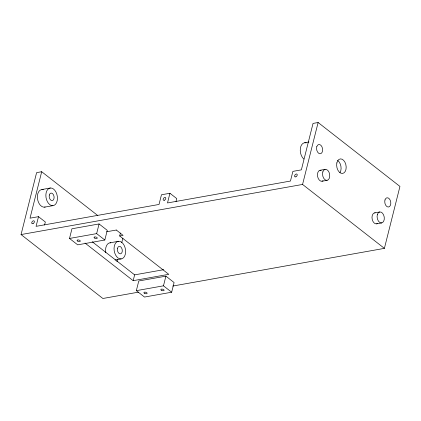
<?xml version="1.0" encoding="UTF-8"?>
<svg xmlns="http://www.w3.org/2000/svg" width="421" height="421" viewBox="0 0 421 421"><rect width="100%" height="100%" fill="white"/><g stroke="black" fill="none" stroke-linecap="round" stroke-linejoin="round"><path stroke-width="0.63" d="M138.472 292.153L102.877 298.489L21.05 234.565L36.606 172.631L41.695 171.726L97.625 215.42M41.695 171.726L30.028 218.178L38.506 216.668L45.326 221.993L44.568 225.019M38.506 216.668L36.074 226.345L159.027 204.453L161.459 194.776L169.937 193.265L176.757 198.591L175.999 201.617M69.512 238.454L71.944 228.777L99.077 223.946L107.26 230.334L104.829 240.012L77.696 244.843L69.512 238.454L96.646 233.623L104.829 240.012M96.646 233.623L99.077 223.946M85.016 243.054L133.168 280.67L168.779 274.329L119.685 235.976L120.411 233.071M116.97 261.741L117.606 259.194M121.764 242.649L122.879 238.197M133.168 280.67L134.625 274.866L163.764 269.677M136.341 290.658L138.767 280.981L165.906 276.15L174.084 282.544L171.657 292.221L144.519 297.052L136.341 290.658L163.474 285.827L171.657 292.221M169.937 193.265L167.505 202.943L290.458 181.051L292.89 171.373L301.368 169.863L313.035 123.416L318.123 122.511L399.95 186.435L384.394 248.369L172.768 286.048M163.474 285.827L165.906 276.15M21.05 234.565L302.567 184.445L318.123 122.511M41.884 189.524L50.362 188.013M304.746 142.719L308.988 141.966M44.447 207.164L52.925 205.653A8.92 5.662 79.9 0 0 55.898 191.944A8.92 5.662 79.9 0 0 46.115 192.902A8.92 5.662 79.9 0 0 52.925 205.653M320.044 170.263L325.133 169.358M322.086 181.225L327.175 180.32M106.666 231.75L116.254 230.045M119.685 235.976L123.074 235.371L116.27 229.987M110.076 242.796L118.554 241.286M374.595 212.879L379.684 211.974M115.059 260.004L121.116 258.926A8.92 5.662 79.9 0 0 124.084 245.217A8.92 5.662 79.9 0 0 114.301 246.169A8.92 5.662 79.9 0 0 121.116 258.926M376.637 223.84L381.726 222.935M302.567 184.445L384.394 248.369M92.173 241.696L134.625 274.866M323.112 180.741A5.573 3.542 79.9 0 1 317.592 176.431A5.573 3.542 79.9 0 1 321.17 170.316M377.663 223.356A5.573 3.542 79.9 0 1 372.232 219.478A5.573 3.542 79.9 0 1 375.153 212.837M337.647 160.485A7.357 4.673 79.9 0 1 339.921 172.699M105.797 252.716A8.92 5.662 79.9 0 1 110.791 242.796M45.147 207.027A8.92 5.662 79.9 0 1 37.448 198.338A8.92 5.662 79.9 0 1 43.331 189.666M303.746 159.001A8.92 5.662 79.9 0 1 300.373 148.281A8.92 5.662 79.9 0 1 306.193 142.861M336.853 162.927A7.357 4.673 79.9 0 0 342.473 173.447A7.357 4.673 79.9 0 0 344.92 162.143A7.357 4.673 79.9 0 0 336.853 162.927M384.978 199.949A4.684 2.973 79.9 0 0 388.173 207.032A4.684 2.973 79.9 0 0 390.199 200.207A4.684 2.973 79.9 0 0 384.978 199.949M316.787 146.676A4.684 2.973 79.9 0 0 319.986 153.765A4.684 2.973 79.9 0 0 322.012 146.934A4.684 2.973 79.9 0 0 316.787 146.676M33.027 223.604A1.673 1.052 -52 0 0 34.206 221.072A1.673 1.052 -52 0 0 31.917 222.104A1.673 1.052 -52 0 0 33.027 223.604M164.458 200.201A1.673 1.052 -52 0 0 165.637 197.675A1.673 1.052 -52 0 0 163.348 198.701A1.673 1.052 -52 0 0 164.458 200.201M295.889 176.804A1.673 1.052 -52 0 0 297.068 174.273A1.673 1.052 -52 0 0 294.779 175.304A1.673 1.052 -52 0 0 295.889 176.804M77.422 240.97A1.673 0.747 14.1 0 0 80.216 241.322A1.673 0.747 14.1 0 0 78.443 239.938A1.673 0.747 14.1 0 0 77.422 240.97M94.378 237.949A1.673 0.747 14.1 0 0 97.172 238.302A1.673 0.747 14.1 0 0 95.404 236.918A1.673 0.747 14.1 0 0 94.378 237.949M144.261 293.174A1.652 0.737 14.1 0 0 147.024 293.521A1.652 0.737 14.1 0 0 145.271 292.153A1.652 0.737 14.1 0 0 144.261 293.174M161.206 290.153A1.673 0.747 14.1 0 0 164.001 290.506A1.673 0.747 14.1 0 0 162.227 289.122A1.673 0.747 14.1 0 0 161.206 290.153M117.517 248.295A3.789 2.405 79.9 0 0 120.28 253.858A3.789 2.405 79.9 0 0 121.711 248.158A3.789 2.405 79.9 0 0 117.517 248.295M49.325 195.023A3.789 2.405 79.9 0 0 52.088 200.591A3.789 2.405 79.9 0 0 53.52 194.891A3.789 2.405 79.9 0 0 49.325 195.023M322.812 171.926A5.573 3.542 79.9 0 0 326.617 180.356A5.573 3.542 79.9 0 0 329.027 172.231A5.573 3.542 79.9 0 0 322.812 171.926M377.363 214.542A5.573 3.542 79.9 0 0 381.168 222.972A5.573 3.542 79.9 0 0 383.578 214.847A5.573 3.542 79.9 0 0 377.363 214.542"/></g></svg>
